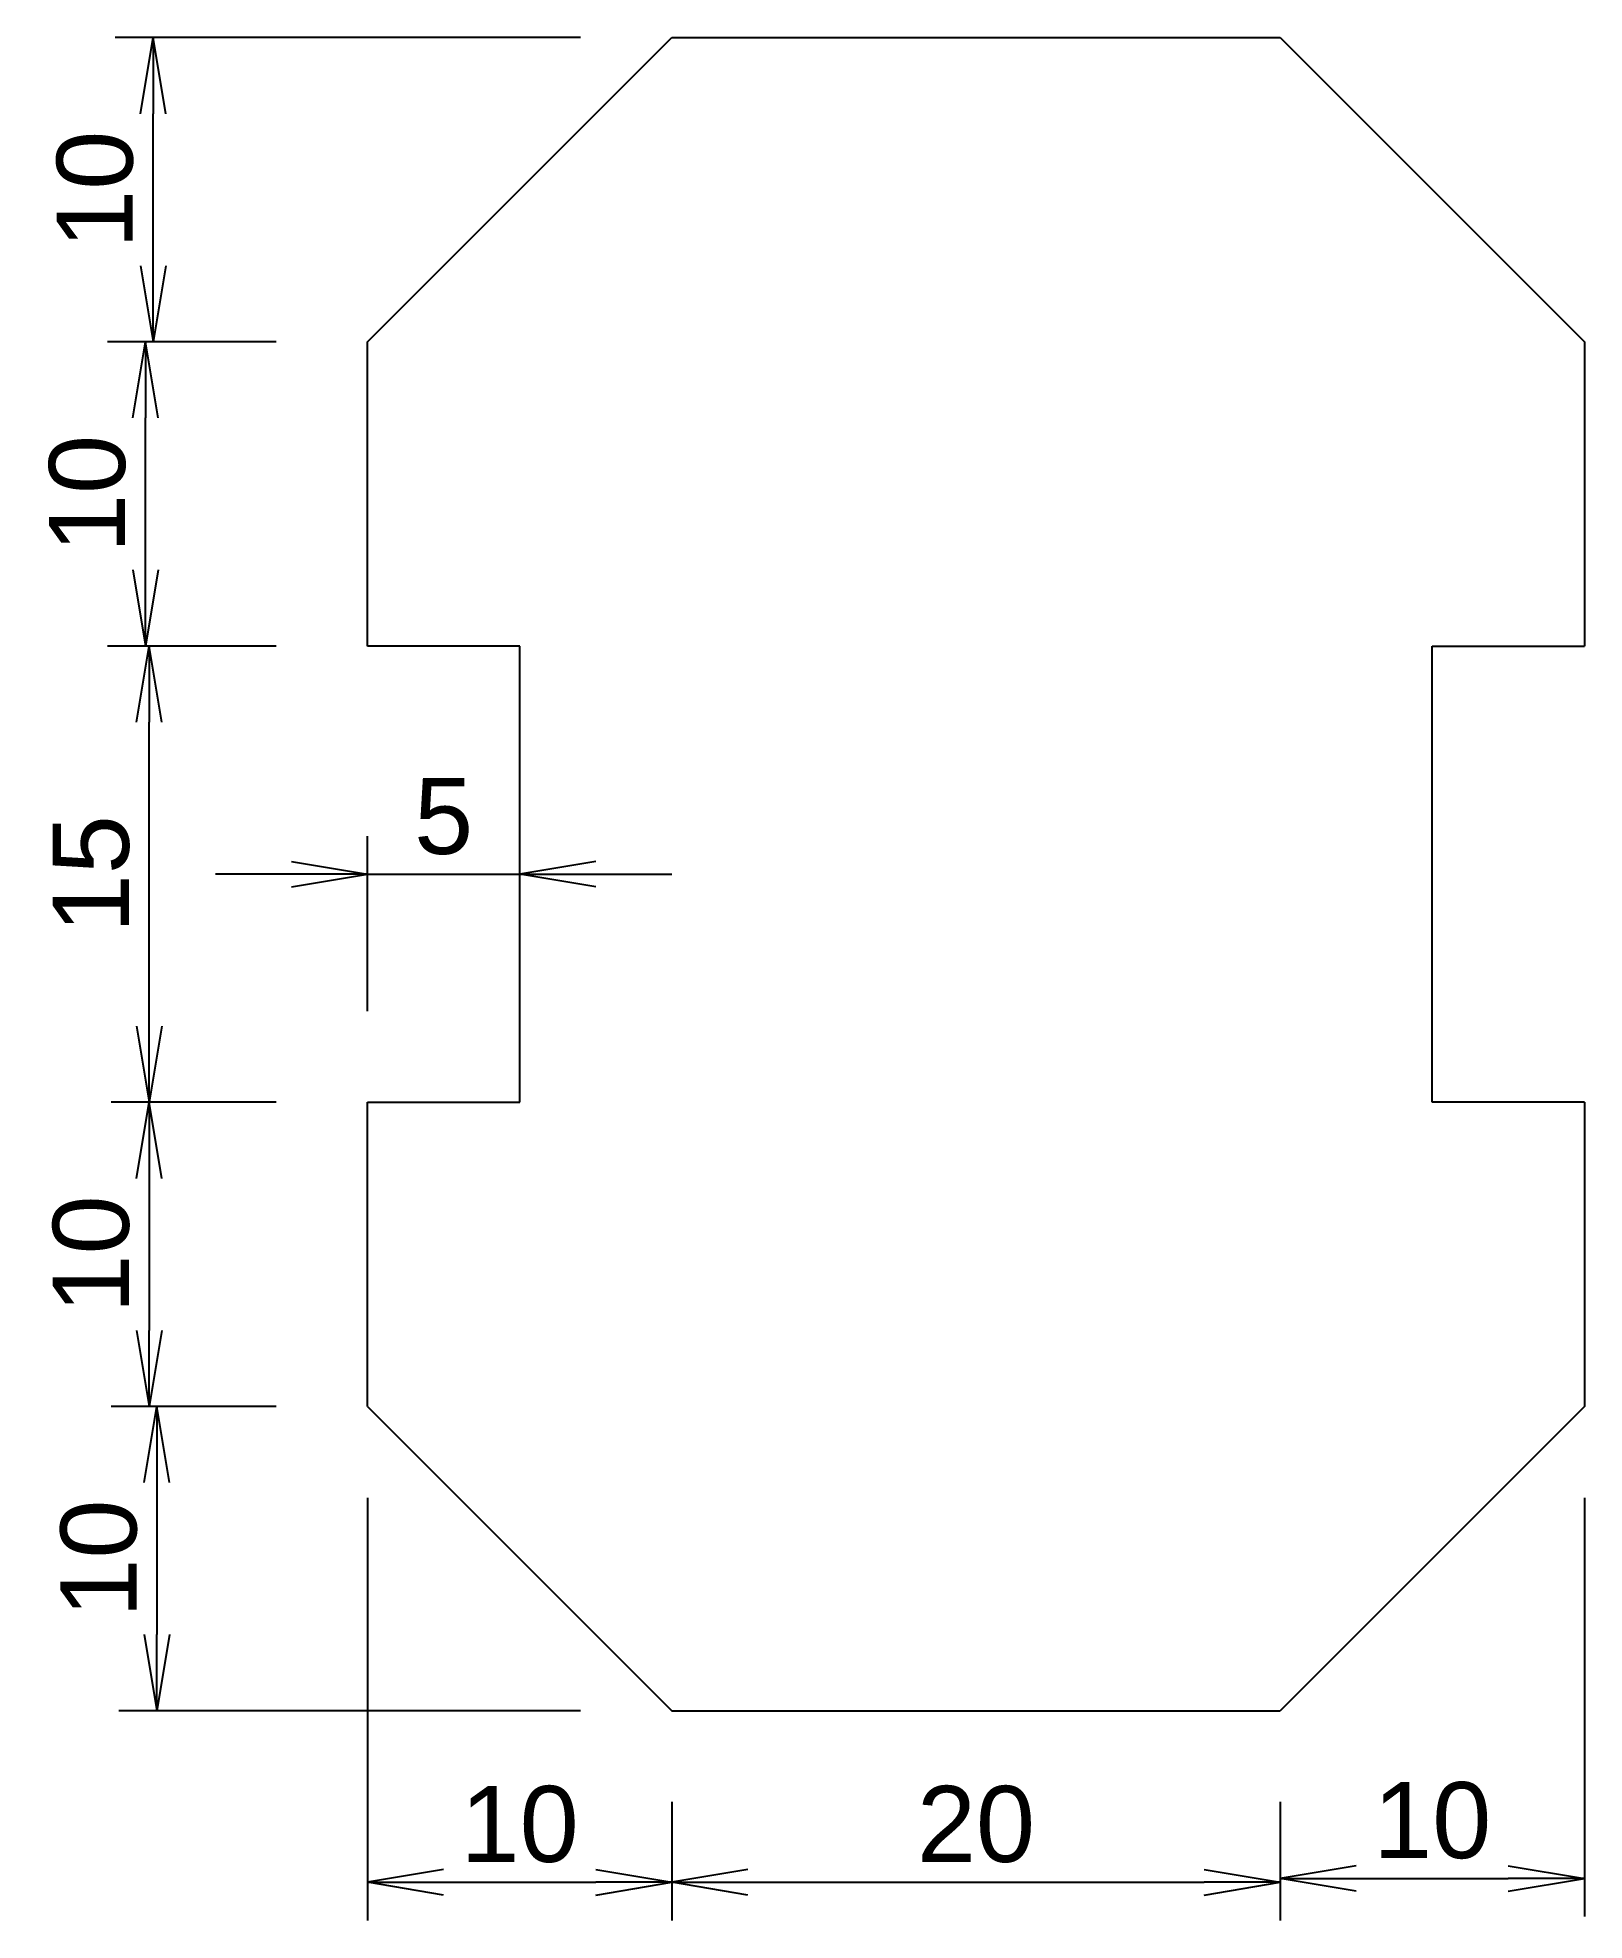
# Model space of a CAD drawing. Header units: millimetres. Extents: x 2727.7 to 2778.5, y 1246.2 to 1308.1.
import ezdxf

# ---------------------------------------------------------------- set-up
doc = ezdxf.new("R2010")
doc.units = ezdxf.units.MM
doc.styles.get("Standard").update_dxf_attribs({"font": 'arial.ttf'})
doc.dimstyles.new('ISO-25', dxfattribs={"dimtxt": 2.5, "dimasz": 2.5, "dimexe": 1.25, "dimexo": 3, "dimtad": 1, "dimtxsty": 'Standard', "dimblk": 'OPEN', "dimcen": 2.5, "dimadec": 0, "dimazin": 0, "dimtfac": 1, "dimtmove": 0, "dimatfit": 3, "dimfxl": 1, "dimarcsym": 0})

# ---------------------------------------------------------------- blocks, each defined once
blk = doc.blocks.new('_Open')
at = {"color": 0, "linetype": 'ByBlock', "lineweight": -2}
for p, q in [((-1, 0.167), (0, 0)), ((-1, -0.167), (0, 0)), ((0, 0), (-1, 0))]:
    blk.add_line(p, q, dxfattribs=at)
blk = doc.blocks.new('*D2')
at = {"color": 0, "lineweight": -2, "transparency": 16777216}
for p, q in [((2748.501, 1250.121), (2748.501, 1246.229)), ((2768.501, 1250.121), (2768.501, 1246.229)), ((2751.001, 1247.479), (2766.001, 1247.479))]:
    blk.add_line(p, q, dxfattribs=at)
at = {"layer": 'Defpoints', "color": 0, "transparency": 16777216}
for p in [(2748.501, 1253.121), (2768.501, 1253.121), (2768.501, 1247.479)]:
    blk.add_point(p, dxfattribs=at)
at = {"color": 0, "lineweight": -2, "transparency": 16777216, "xscale": 2.5, "yscale": 2.5, "zscale": 2.5, "rotation": 180}
blk.add_blockref('_Open', (2748.501, 1247.479), dxfattribs=at)
at = {"color": 0, "lineweight": -2, "transparency": 16777216, "xscale": 2.5, "yscale": 2.5, "zscale": 2.5}
blk.add_blockref('_Open', (2768.501, 1247.479), dxfattribs=at)
at = {"color": 0, "transparency": 16777216, "insert": (2758.501, 1249.381), "char_height": 2.5, "attachment_point": 5}
blk.add_mtext('20', dxfattribs=at)
blk = doc.blocks.new('*D3')
at = {"color": 0, "lineweight": -2, "transparency": 16777216}
for p, q in [((2778.501, 1260.121), (2778.501, 1246.355)), ((2768.501, 1250.121), (2768.501, 1246.355)), ((2771.001, 1247.605), (2776.001, 1247.605))]:
    blk.add_line(p, q, dxfattribs=at)
at = {"layer": 'Defpoints', "color": 0, "transparency": 16777216}
for p in [(2778.501, 1263.121), (2768.501, 1253.121), (2778.501, 1247.605)]:
    blk.add_point(p, dxfattribs=at)
at = {"color": 0, "lineweight": -2, "transparency": 16777216, "xscale": 2.5, "yscale": 2.5, "zscale": 2.5, "rotation": 180}
blk.add_blockref('_Open', (2768.501, 1247.605), dxfattribs=at)
at = {"color": 0, "lineweight": -2, "transparency": 16777216, "xscale": 2.5, "yscale": 2.5, "zscale": 2.5}
blk.add_blockref('_Open', (2778.501, 1247.605), dxfattribs=at)
at = {"color": 0, "transparency": 16777216, "insert": (2773.501, 1249.506), "char_height": 2.5, "attachment_point": 5}
blk.add_mtext('10', dxfattribs=at)
blk = doc.blocks.new('*D4')
at = {"color": 0, "lineweight": -2, "transparency": 16777216}
for p, q in [((2738.501, 1260.121), (2738.501, 1246.229)), ((2748.501, 1250.121), (2748.501, 1246.229)), ((2741.001, 1247.479), (2746.001, 1247.479))]:
    blk.add_line(p, q, dxfattribs=at)
at = {"layer": 'Defpoints', "color": 0, "transparency": 16777216}
for p in [(2738.501, 1263.121), (2748.501, 1253.121), (2748.501, 1247.479)]:
    blk.add_point(p, dxfattribs=at)
at = {"color": 0, "lineweight": -2, "transparency": 16777216, "xscale": 2.5, "yscale": 2.5, "zscale": 2.5, "rotation": 180}
blk.add_blockref('_Open', (2738.501, 1247.479), dxfattribs=at)
at = {"color": 0, "lineweight": -2, "transparency": 16777216, "xscale": 2.5, "yscale": 2.5, "zscale": 2.5}
blk.add_blockref('_Open', (2748.501, 1247.479), dxfattribs=at)
at = {"color": 0, "transparency": 16777216, "insert": (2743.501, 1249.381), "char_height": 2.5, "attachment_point": 5}
blk.add_mtext('10', dxfattribs=at)
blk = doc.blocks.new('*D5')
at = {"color": 0, "lineweight": -2, "transparency": 16777216}
for p, q in [((2735.501, 1263.121), (2730.324, 1263.121)), ((2731.574, 1260.621), (2731.574, 1255.621)), ((2745.501, 1253.121), (2730.324, 1253.121))]:
    blk.add_line(p, q, dxfattribs=at)
at = {"layer": 'Defpoints', "color": 0, "transparency": 16777216}
for p in [(2738.501, 1263.121), (2731.574, 1253.121), (2748.501, 1253.121)]:
    blk.add_point(p, dxfattribs=at)
at = {"color": 0, "lineweight": -2, "transparency": 16777216, "xscale": 2.5, "yscale": 2.5, "zscale": 2.5}
for p, rotation in [((2731.574, 1263.121), 90), ((2731.574, 1253.121), 270)]:
    blk.add_blockref('_Open', p, dxfattribs=dict(at, rotation=rotation))
at = {"color": 0, "transparency": 16777216, "insert": (2729.673, 1258.121), "char_height": 2.5, "attachment_point": 5, "rotation": 90}
blk.add_mtext('10', dxfattribs=at)
blk = doc.blocks.new('*D6')
at = {"color": 0, "lineweight": -2, "transparency": 16777216}
for p, q in [((2735.501, 1273.121), (2730.073, 1273.121)), ((2731.323, 1270.621), (2731.323, 1265.621)), ((2735.501, 1263.121), (2730.073, 1263.121))]:
    blk.add_line(p, q, dxfattribs=at)
at = {"layer": 'Defpoints', "color": 0, "transparency": 16777216}
for p in [(2738.501, 1273.121), (2731.323, 1263.121), (2738.501, 1263.121)]:
    blk.add_point(p, dxfattribs=at)
at = {"color": 0, "lineweight": -2, "transparency": 16777216, "xscale": 2.5, "yscale": 2.5, "zscale": 2.5}
for p, rotation in [((2731.323, 1273.121), 90), ((2731.323, 1263.121), 270)]:
    blk.add_blockref('_Open', p, dxfattribs=dict(at, rotation=rotation))
at = {"color": 0, "transparency": 16777216, "insert": (2729.421, 1268.121), "char_height": 2.5, "attachment_point": 5, "rotation": 90}
blk.add_mtext('10', dxfattribs=at)
blk = doc.blocks.new('*D8')
at = {"color": 0, "lineweight": -2, "transparency": 16777216}
for p, q in [((2735.501, 1288.121), (2730.073, 1288.121)), ((2731.323, 1275.621), (2731.323, 1285.621)), ((2735.501, 1273.121), (2730.073, 1273.121))]:
    blk.add_line(p, q, dxfattribs=at)
at = {"layer": 'Defpoints', "color": 0, "transparency": 16777216}
for p in [(2731.323, 1288.121), (2738.501, 1288.121), (2738.501, 1273.121)]:
    blk.add_point(p, dxfattribs=at)
at = {"color": 0, "lineweight": -2, "transparency": 16777216, "xscale": 2.5, "yscale": 2.5, "zscale": 2.5}
for p, rotation in [((2731.323, 1288.121), 90), ((2731.323, 1273.121), 270)]:
    blk.add_blockref('_Open', p, dxfattribs=dict(at, rotation=rotation))
at = {"color": 0, "transparency": 16777216, "insert": (2729.421, 1280.621), "char_height": 2.5, "attachment_point": 5, "rotation": 90}
blk.add_mtext('15', dxfattribs=at)
blk = doc.blocks.new('*D9')
at = {"color": 0, "lineweight": -2, "transparency": 16777216}
for p, q in [((2738.501, 1276.121), (2738.501, 1281.871)), ((2743.501, 1276.121), (2743.501, 1281.871)), ((2736.001, 1280.621), (2733.501, 1280.621)), ((2738.501, 1280.621), (2743.501, 1280.621)), ((2746.001, 1280.621), (2748.501, 1280.621))]:
    blk.add_line(p, q, dxfattribs=at)
at = {"layer": 'Defpoints', "color": 0, "transparency": 16777216}
for p in [(2743.501, 1280.621), (2738.501, 1273.121), (2743.501, 1273.121)]:
    blk.add_point(p, dxfattribs=at)
at = {"color": 0, "lineweight": -2, "transparency": 16777216, "xscale": 2.5, "yscale": 2.5, "zscale": 2.5}
blk.add_blockref('_Open', (2738.501, 1280.621), dxfattribs=at)
at = {"color": 0, "lineweight": -2, "transparency": 16777216, "xscale": 2.5, "yscale": 2.5, "zscale": 2.5, "rotation": 180}
blk.add_blockref('_Open', (2743.501, 1280.621), dxfattribs=at)
at = {"color": 0, "transparency": 16777216, "insert": (2741.001, 1282.517), "char_height": 2.5, "attachment_point": 5}
blk.add_mtext('5', dxfattribs=at)
blk = doc.blocks.new('*D10')
at = {"color": 0, "lineweight": -2, "transparency": 16777216}
for p, q in [((2735.501, 1298.121), (2729.947, 1298.121)), ((2731.197, 1290.621), (2731.197, 1295.621)), ((2735.501, 1288.121), (2729.947, 1288.121))]:
    blk.add_line(p, q, dxfattribs=at)
at = {"layer": 'Defpoints', "color": 0, "transparency": 16777216}
for p in [(2731.197, 1298.121), (2738.501, 1298.121), (2738.501, 1288.121)]:
    blk.add_point(p, dxfattribs=at)
at = {"color": 0, "lineweight": -2, "transparency": 16777216, "xscale": 2.5, "yscale": 2.5, "zscale": 2.5}
for p, rotation in [((2731.197, 1298.121), 90), ((2731.197, 1288.121), 270)]:
    blk.add_blockref('_Open', p, dxfattribs=dict(at, rotation=rotation))
at = {"color": 0, "transparency": 16777216, "insert": (2729.296, 1293.121), "char_height": 2.5, "attachment_point": 5, "rotation": 90}
blk.add_mtext('10', dxfattribs=at)
blk = doc.blocks.new('*D11')
at = {"color": 0, "lineweight": -2, "transparency": 16777216}
for p, q in [((2745.501, 1308.121), (2730.199, 1308.121)), ((2731.449, 1300.621), (2731.449, 1305.621)), ((2735.501, 1298.121), (2730.199, 1298.121))]:
    blk.add_line(p, q, dxfattribs=at)
at = {"layer": 'Defpoints', "color": 0, "transparency": 16777216}
for p in [(2731.449, 1308.121), (2748.501, 1308.121), (2738.501, 1298.121)]:
    blk.add_point(p, dxfattribs=at)
at = {"color": 0, "lineweight": -2, "transparency": 16777216, "xscale": 2.5, "yscale": 2.5, "zscale": 2.5}
for p, rotation in [((2731.449, 1308.121), 90), ((2731.449, 1298.121), 270)]:
    blk.add_blockref('_Open', p, dxfattribs=dict(at, rotation=rotation))
at = {"color": 0, "transparency": 16777216, "insert": (2729.547, 1303.121), "char_height": 2.5, "attachment_point": 5, "rotation": 90}
blk.add_mtext('10', dxfattribs=at)

msp = doc.modelspace()

# ---------------------------------------------------------------- linework, layer by layer
for p, q in [((2738.501, 1298.121), (2748.501, 1308.121)), ((2748.501, 1308.121), (2768.501, 1308.121)), ((2768.501, 1308.121), (2778.501, 1298.121)), ((2738.501, 1288.121), (2738.501, 1298.121)), ((2778.501, 1298.121), (2778.501, 1288.121)), ((2743.501, 1288.121), (2738.501, 1288.121)), ((2743.501, 1273.121), (2743.501, 1288.121)), ((2773.501, 1273.121), (2773.501, 1288.121)), ((2773.501, 1288.121), (2778.501, 1288.121)), ((2738.501, 1263.121), (2738.501, 1273.121)), ((2738.501, 1273.121), (2743.501, 1273.121)), ((2778.501, 1273.121), (2773.501, 1273.121)), ((2778.501, 1273.121), (2778.501, 1263.121)), ((2738.501, 1263.121), (2748.501, 1253.121)), ((2778.501, 1263.121), (2768.501, 1253.121)), ((2748.501, 1253.121), (2768.501, 1253.121))]:
    msp.add_line(p, q)

# ---------------------------------------------------------------- dimensions: what is measured, and where the dimension line sits
for base, p1, p2, picture, middle in [((2731.449, 1308.121), (2738.501, 1298.121), (2748.501, 1308.121), '*D11', (2729.547, 1303.121)), ((2731.197, 1298.121), (2738.501, 1288.121), (2738.501, 1298.121), '*D10', (2729.296, 1293.121)), ((2731.323, 1288.121), (2738.501, 1273.121), (2738.501, 1288.121), '*D8', (2729.421, 1280.621)), ((2731.323, 1263.121), (2738.501, 1273.121), (2738.501, 1263.121), '*D6', (2729.421, 1268.121)), ((2731.574, 1253.121), (2738.501, 1263.121), (2748.501, 1253.121), '*D5', (2729.673, 1258.121))]:
    dim = msp.add_linear_dim(base=base, p1=p1, p2=p2, angle=90, dimstyle='ISO-25')
    dim.commit()
    dim.dimension.update_dxf_attribs({"geometry": picture, "text_midpoint": middle})
for base, p1, p2, picture, middle in [((2743.501, 1280.621), (2738.501, 1273.121), (2743.501, 1273.121), '*D9', (2741.001, 1282.517)), ((2748.501, 1247.479), (2738.501, 1263.121), (2748.501, 1253.121), '*D4', (2743.501, 1249.381)), ((2778.501, 1247.605), (2768.501, 1253.121), (2778.501, 1263.121), '*D3', (2773.501, 1249.506)), ((2768.501, 1247.479), (2748.501, 1253.121), (2768.501, 1253.121), '*D2', (2758.501, 1249.381))]:
    dim = msp.add_linear_dim(base=base, p1=p1, p2=p2, dimstyle='ISO-25')
    dim.commit()
    dim.dimension.update_dxf_attribs({"geometry": picture, "text_midpoint": middle})

doc.saveas('drawing.dxf')
